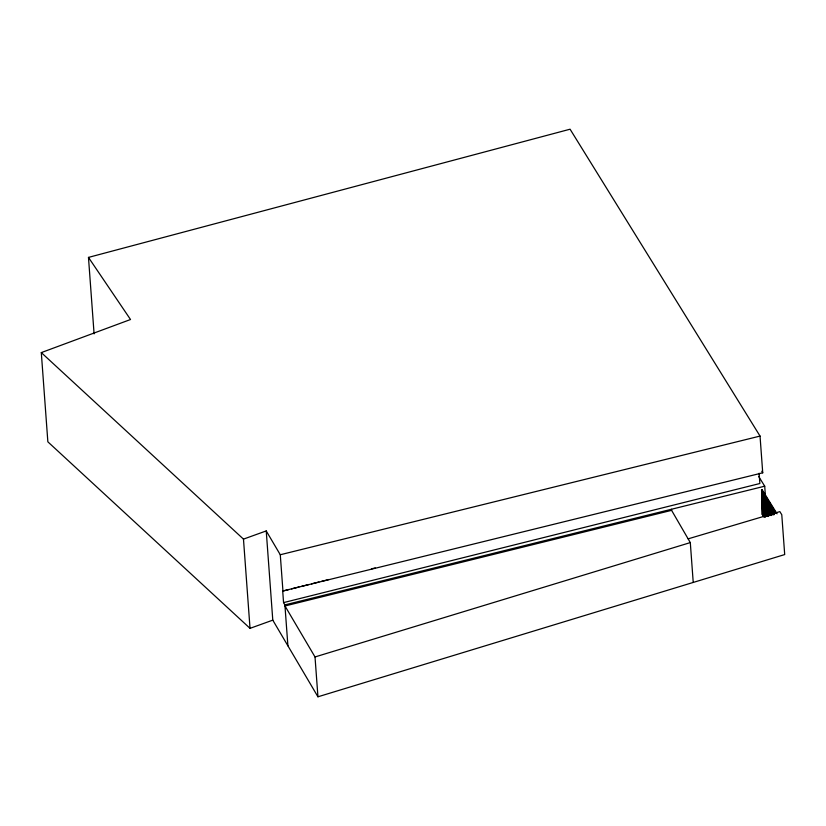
<?xml version="1.0" encoding="UTF-8"?>
<svg xmlns="http://www.w3.org/2000/svg" width="826" height="826" viewBox="0 0 826 826"><rect width="100%" height="100%" fill="white"/><g stroke="black" fill="none" stroke-linecap="round" stroke-linejoin="round"><path stroke-width="1.24" d="M41.3 352.599L243.474 539.12L266.23 530.932L272.786 620.15L250.03 628.349L47.856 441.827L41.3 352.599L130.518 319.517L88.475 257.402L570.074 129.207L760.034 436.076L762.728 472.813L282.709 591.055L283.555 602.608L284.898 604.89L287.902 645.818M690.299 542.599L671.59 510.344L284.98 605.974L315.016 656.949L690.299 542.599L693.231 582.444M272.786 620.15L317.948 696.793L784.7 554.566L781.778 514.722L779.847 511.614L688.13 538.851M283.958 590.745L288.966 589.485M291.464 588.866L298.96 586.987M301.459 586.367L308.965 584.488M311.464 583.868L318.96 581.989M321.469 581.359L328.965 579.491M371.473 568.856L375.221 567.916M283.555 602.608L759.858 483.509L759.104 473.236M266.23 530.932L280.282 554.752L760.034 436.076M284.898 604.89L764.711 486.194L765.465 496.426M762.956 514.33L762.243 514.237L761.562 489.818L762.15 489.694L777.059 513.803M762.181 490.85L761.593 490.985L775.449 513.39M762.315 491.067L761.717 491.191L762.367 514.453M762.233 492.017L762.821 491.883M762.605 492.626L763.193 492.502L763.895 516.921M763.11 493.452L763.709 493.318M763.245 493.659L763.833 493.535M764.267 495.301L764.855 495.177M764.773 496.127L765.361 496.003M765.743 496.612L765.144 496.736L765.692 516.322M765.279 496.942L765.867 496.818M765.785 497.768L766.373 497.644L766.714 509.879M766.167 498.377L766.755 498.254L767.23 515.393M766.291 498.594L766.889 498.46L766.951 500.917M766.807 499.41L767.395 499.286L767.56 505.409M767.777 499.895L767.178 500.019L767.622 515.94M767.313 500.236L767.901 500.112M768.325 501.878L768.923 501.754L769.192 511.542M768.707 502.487L769.295 502.363L769.636 514.608M768.841 502.704L769.429 502.569M769.347 503.519L769.935 503.395L770.038 507.071M770.317 504.005L769.718 504.128L770.028 515.156M769.853 504.345L770.441 504.221M770.957 505.037L770.359 505.161L770.751 515.238M770.875 505.987L771.463 505.863L771.67 513.204M771.247 506.596L771.835 506.472L771.959 514.763M771.381 506.813L771.969 506.679M771.752 507.422L772.351 507.298M771.887 507.629L772.475 507.505M772.899 509.27L773.497 509.146M773.415 510.096L774.003 509.972L774.024 514.588M773.786 510.705L774.385 510.582M773.921 510.922L774.509 510.798M762.243 514.237L762.832 514.113M774.891 511.408L774.303 511.531L774.365 513.979M774.427 511.738L775.015 511.614M774.809 512.357L775.397 512.223M774.933 512.564L775.531 512.44M763.874 512.296L763.978 515.971L763.389 516.095L762.687 491.676L762.099 491.8L762.749 515.063L763.338 514.939M763.255 515.889L763.978 515.971M763.761 516.704L764.349 516.58L763.751 494.475L764.349 494.351L764.442 498.026M761.768 471.264L762.728 472.813M758.609 476.344L764.711 486.194M761.562 489.818L775.79 512.832M671.507 509.25L671.59 510.344M315.016 656.949L317.948 696.793M280.282 554.752L282.977 591.488M243.474 539.12L250.03 628.349M88.475 257.402L94.092 333.88M774.014 514.66L773.869 509.766L773.281 509.89L773.415 514.784M773.497 513.834L773.363 508.94L772.775 509.064L772.909 513.958M773.157 514.453L772.981 508.331L772.393 508.455L772.547 514.639M773.022 514.237L772.857 508.114L772.269 508.248L772.434 514.361M772.578 511.18L772.651 513.627M772.103 511.583L772.176 514.03M771.618 515.383L771.329 505.646L770.741 505.78L771.009 515.569M771.112 514.557L770.823 504.831L770.235 504.954L770.503 514.753M770.111 509.518L770.245 514.412M770.142 515.424L769.801 503.189L769.212 503.313L769.553 515.558M769.636 509.921L769.77 514.815M769.182 514.939L768.789 501.537L768.201 501.671L768.603 516.353M768.707 515.341L768.407 500.928L767.819 501.052L768.345 516.023M767.695 500.845L768.097 515.538M767.633 507.856L767.767 512.75M767.746 516.219L767.261 499.08L766.673 499.203L767.148 516.343M767.158 508.258L767.364 515.6M766.817 513.555L766.889 516.002M766.755 515.796L766.249 497.428L765.661 497.562L766.28 516.198M765.97 500.494L766.105 505.388M766.342 513.958L766.414 516.405M765.826 516.529L765.227 495.786L764.639 495.91L765.217 516.725M765.351 516.931L764.721 494.97L764.133 495.094L764.742 517.128M764.69 506.596L764.959 516.395M764.824 516.178L764.215 494.144L763.627 494.268L764.236 516.302M763.874 494.753L764.246 508.227M764.349 511.893L764.453 515.569M763.43 496.385L763.327 492.709L762.739 492.833L763.389 516.095M763.503 498.832L763.637 503.726M762.15 489.694L762.873 515.269"/></g></svg>
